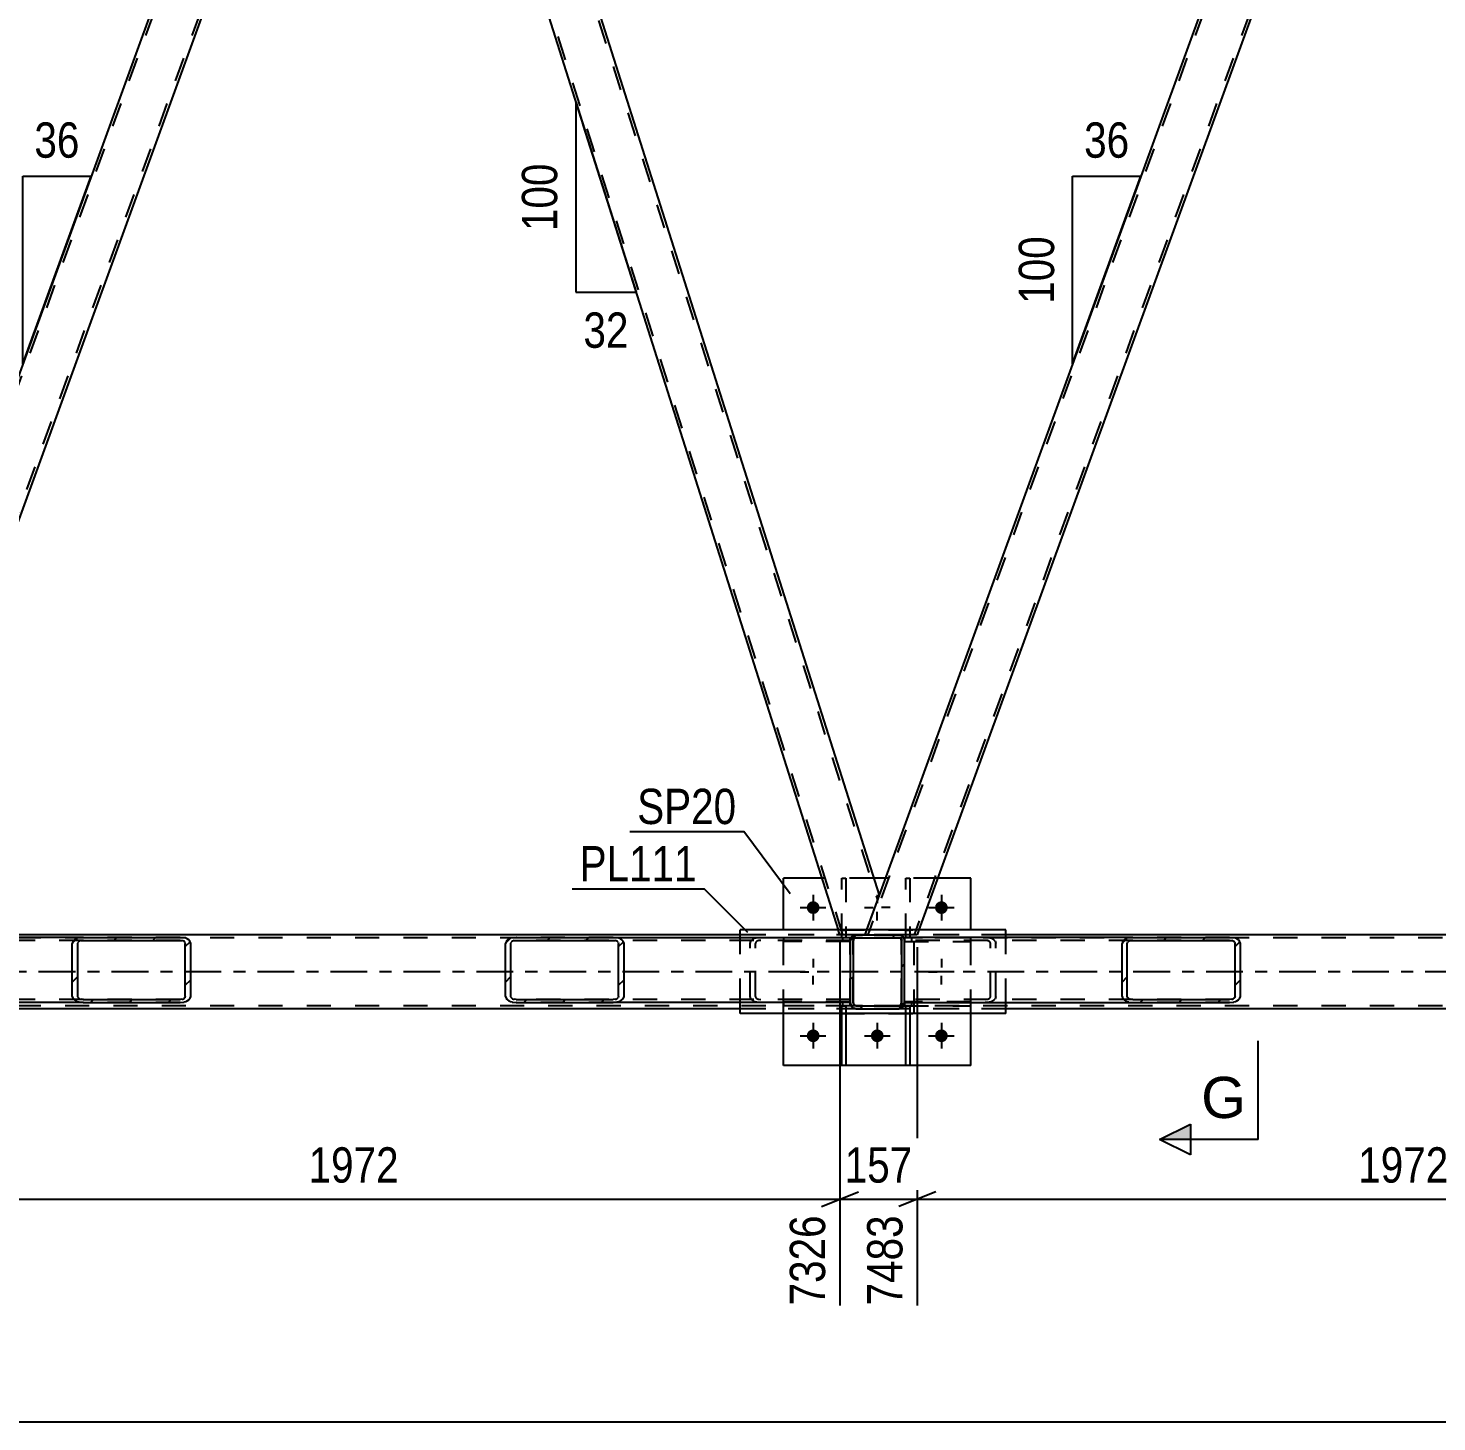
# Model space of a CAD drawing. Header units: millimetres. Extents: x -858 to 331, y -869 to -28.
# Drawn here: x -604.3 to -490, y -446.1 to -333 of the extents above; entities that cross this region are included whole.
import ezdxf

# ---------------------------------------------------------------- set-up
doc = ezdxf.new("R2010")
doc.units = ezdxf.units.MM
doc.linetypes.add('DXK_LINE_DOT2', pattern=[3.9198, 1.9599, -1.9599])
doc.linetypes.add('DXK_LINE_DOT3', pattern=[5.9187, 2.979, -0.9799, 0.9799, -0.9799])
doc.styles.add('Arial', font='ARIAL.TTF', dxfattribs={"height": 0.2})
doc.styles.add('Arial Narrow', font='ARIALN.TTF', dxfattribs={"height": 0.2})

# ---------------------------------------------------------------- blocks, each defined once
blk = doc.blocks.new('Part-570393797-13135 - 12424')
at = {"linetype": 'Continuous'}
h = blk.add_hatch(dxfattribs=at)
h.set_pattern_fill('', scale=0.7, style=0, pattern_type=0)
h.set_pattern_definition([(45, (-600.7182, -407.236), (-1.57154, 1.57154), [])])
h.paths.add_polyline_path([(-600.65, -407.05), (-600.72, -407.24), (-600.72, -411.56), (-600.65, -411.74), (-600.46, -411.9), (-600.18, -412), (-599.84, -412.04), (-591.98, -412.04), (-591.65, -412), (-591.37, -411.9), (-591.18, -411.74), (-591.11, -411.56), (-591.11, -407.24), (-591.18, -407.05), (-591.37, -406.9), (-591.65, -406.79), (-591.98, -406.76), (-599.84, -406.76), (-600.18, -406.79), (-600.46, -406.9)])
h.paths.add_polyline_path([(-600.01, -407.01), (-599.84, -407), (-591.98, -407), (-591.82, -407.01), (-591.68, -407.07), (-591.58, -407.14), (-591.55, -407.24), (-591.55, -411.56), (-591.58, -411.65), (-591.68, -411.73), (-591.82, -411.78), (-591.98, -411.8), (-599.84, -411.8), (-600.01, -411.78), (-600.15, -411.73), (-600.25, -411.65), (-600.28, -411.56), (-600.28, -407.24), (-600.25, -407.14), (-600.15, -407.07)])
at = {"color": 2, "linetype": 'Continuous'}
for p, q in [((-620.55, -407.24), (-620.48, -407.05)), ((-620.55, -411.56), (-620.55, -407.24)), ((-620.01, -406.79), (-619.67, -406.76)), ((-599.84, -406.76), (-619.67, -406.76)), ((-600.65, -407.05), (-600.72, -407.24)), ((-600.72, -411.56), (-600.72, -407.24)), ((-600.28, -407.24), (-600.25, -407.14)), ((-600.28, -411.56), (-600.28, -407.24)), ((-599.84, -406.76), (-600.18, -406.79)), ((-600.01, -407.01), (-599.84, -407)), ((-599.84, -406.76), (-591.98, -406.76)), ((-599.84, -407), (-591.98, -407)), ((-591.65, -406.79), (-591.98, -406.76)), ((-591.98, -407), (-591.82, -407.01)), ((-591.58, -407.14), (-591.55, -407.24)), ((-591.55, -411.56), (-591.55, -407.24)), ((-591.11, -407.24), (-591.18, -407.05)), ((-591.11, -411.56), (-591.11, -407.24)), ((-620.48, -411.74), (-620.55, -411.56)), ((-619.67, -412.04), (-620.01, -412)), ((-599.84, -412.04), (-619.67, -412.04)), ((-600.72, -411.56), (-600.65, -411.74)), ((-600.25, -411.65), (-600.28, -411.56)), ((-600.18, -412), (-599.84, -412.04)), ((-599.84, -411.8), (-600.01, -411.78)), ((-599.84, -411.8), (-591.98, -411.8)), ((-599.84, -412.04), (-591.98, -412.04)), ((-591.82, -411.78), (-591.98, -411.8)), ((-591.98, -412.04), (-591.65, -412)), ((-591.55, -411.56), (-591.58, -411.65)), ((-591.18, -411.74), (-591.11, -411.56))]:
    blk.add_line(p, q, dxfattribs=at)
at = {"color": 7, "linetype": 'DXK_LINE_DOT2'}
for p, q in [((-620.08, -407.14), (-620.11, -407.24)), ((-620.11, -411.56), (-620.11, -407.24)), ((-619.67, -407), (-619.84, -407.01)), ((-591.98, -407), (-619.67, -407)), ((-611.81, -406.76), (-611.48, -406.79)), ((-611.65, -407.01), (-611.81, -407)), ((-611.38, -407.24), (-611.41, -407.14)), ((-611.38, -411.56), (-611.38, -407.24)), ((-611.01, -407.05), (-610.94, -407.24)), ((-610.94, -411.56), (-610.94, -407.24)), ((-591.98, -406.76), (-599.84, -406.76)), ((-620.11, -411.56), (-620.08, -411.65)), ((-619.84, -411.78), (-619.67, -411.8)), ((-591.98, -411.8), (-619.67, -411.8)), ((-611.81, -411.8), (-611.65, -411.78)), ((-611.48, -412), (-611.81, -412.04)), ((-611.41, -411.65), (-611.38, -411.56)), ((-610.94, -411.56), (-611.01, -411.74)), ((-591.98, -412.04), (-599.84, -412.04))]:
    blk.add_line(p, q, dxfattribs=at)
at = {"color": 2, "linetype": 'Continuous'}
for centre, radius, start, end in [((-619.87, -407.6), 0.817, 99.5183, 138.064), ((-600.04, -407.6), 0.817, 99.5183, 138.064), ((-599.94, -407.42), 0.409, 99.5183, 138.064), ((-591.88, -407.42), 0.409, 41.9361, 80.4818), ((-591.78, -407.6), 0.817, 41.9361, 80.4818), ((-619.87, -411.19), 0.817, 221.9361, 260.4818), ((-600.04, -411.19), 0.817, 221.9361, 260.4818), ((-599.94, -411.37), 0.409, 221.9361, 260.4818), ((-591.88, -411.37), 0.409, 279.5183, 318.064), ((-591.78, -411.19), 0.817, 279.5183, 318.064)]:
    blk.add_arc(centre, radius, start, end, dxfattribs=at)
at = {"color": 7, "linetype": 'DXK_LINE_DOT2'}
for centre, radius, start, end in [((-619.77, -407.42), 0.409, 99.5183, 138.064), ((-611.71, -407.42), 0.409, 41.9361, 80.4818), ((-611.61, -407.6), 0.817, 41.9361, 80.4818), ((-619.77, -411.37), 0.409, 221.9361, 260.4818), ((-611.71, -411.37), 0.409, 279.5183, 318.064), ((-611.61, -411.19), 0.817, 279.5183, 318.064)]:
    blk.add_arc(centre, radius, start, end, dxfattribs=at)
blk = doc.blocks.new('Part-570393797-12466 - 12424')
at = {"color": 7, "linetype": 'DXK_LINE_DOT2'}
for p, q in [((-492.88, -287.54), (-536.2, -406.54)), ((-489.14, -287.54), (-532.45, -406.54)), ((-535.28, -403.33), (-536.45, -406.54)), ((-532.19, -406.54), (-536.45, -406.54)), ((-532.05, -406.14), (-532.19, -406.54))]:
    blk.add_line(p, q, dxfattribs=at)
at = {"color": 2, "linetype": 'Continuous'}
for p, q in [((-493.28, -287.94), (-535.28, -403.33)), ((-490.05, -290.74), (-532.05, -406.14))]:
    blk.add_line(p, q, dxfattribs=at)
blk = doc.blocks.new('Part-570393797-12472 - 12424')
at = {"color": 7, "linetype": 'DXK_LINE_DOT2'}
for p, q in [((-132.89, -406.54), (-799.83, -406.54)), ((-525.01, -406.54), (-546.55, -406.54)), ((-132.89, -406.78), (-807.83, -406.78)), ((-132.89, -412.3), (-807.83, -412.3)), ((-132.89, -412.54), (-716.82, -412.54)), ((-525.01, -412.54), (-546.55, -412.54))]:
    blk.add_line(p, q, dxfattribs=at)
at = {"color": 2, "linetype": 'Continuous'}
for p, q in [((-546.55, -406.54), (-610.14, -406.54)), ((-461.42, -406.54), (-525.01, -406.54)), ((-546.55, -412.54), (-610.14, -412.54)), ((-461.42, -412.54), (-525.01, -412.54))]:
    blk.add_line(p, q, dxfattribs=at)
at = {"color": 7, "linetype": 'DXK_LINE_DOT3'}
blk.add_line((-132.89, -409.54), (-807.83, -409.54), dxfattribs=at)
blk = doc.blocks.new('Part-570393797-12973 - 12424')
at = {"color": 7, "linetype": 'DXK_LINE_DOT2'}
for p, q in [((-572.25, -287.54), (-535.42, -403.7)), ((-538.21, -406.54), (-575.05, -290.37)), ((-535.42, -403.7), (-535.55, -404.07)), ((-538.46, -406.54), (-538.59, -406.14)), ((-536.45, -406.54), (-538.46, -406.54)), ((-536.3, -406.14), (-536.45, -406.54))]:
    blk.add_line(p, q, dxfattribs=at)
at = {"color": 2, "linetype": 'Continuous'}
for p, q in [((-571.88, -287.94), (-535.28, -403.33)), ((-575.18, -290.74), (-538.59, -406.14)), ((-535.28, -403.33), (-536.3, -406.14))]:
    blk.add_line(p, q, dxfattribs=at)
blk = doc.blocks.new('Part-570393797-13205 - 12424')
at = {"color": 7, "linetype": 'DXK_LINE_DOT2'}
for p, q in [((-533.1, -412.94), (-533.1, -412.3)), ((-533.1, -412.3), (-532.78, -412.3)), ((-532.78, -412.3), (-532.78, -412.94)), ((-533.1, -412.9), (-532.78, -412.9))]:
    blk.add_line(p, q, dxfattribs=at)
at = {"color": 2, "linetype": 'Continuous'}
for p, q in [((-533.1, -417.14), (-533.1, -412.94)), ((-532.78, -412.94), (-532.78, -417.14)), ((-532.78, -417.14), (-533.1, -417.14))]:
    blk.add_line(p, q, dxfattribs=at)
blk = doc.blocks.new('Bolt-570393797-12814 - 12424')
at = {"linetype": 'Continuous'}
for points in [[(-540.11, -404.34, -1), (-541.15, -404.34, -1)], [(-529.71, -404.34, -1), (-530.75, -404.34, -1)], [(-540.11, -414.74, -1), (-541.15, -414.74, -1)], [(-534.91, -414.74, -1), (-535.95, -414.74, -1)], [(-529.71, -414.74, -1), (-530.75, -414.74, -1)]]:
    blk.add_hatch(color=1, dxfattribs=at).paths.add_polyline_path(points)
at = {"color": 1, "linetype": 'Continuous'}
for p, q in [((-541.67, -404.34), (-539.59, -404.34)), ((-540.63, -403.3), (-540.63, -405.38)), ((-536.47, -404.34), (-535.77, -404.34)), ((-535.43, -403.3), (-535.43, -403.99)), ((-534.39, -404.34), (-535.08, -404.34)), ((-531.27, -404.34), (-529.19, -404.34)), ((-530.23, -403.3), (-530.23, -405.38)), ((-535.43, -405.38), (-535.43, -404.68)), ((-540.63, -408.5), (-540.63, -409.19)), ((-530.23, -408.5), (-530.23, -409.19)), ((-541.67, -409.54), (-540.97, -409.54)), ((-540.63, -410.58), (-540.63, -409.88)), ((-539.59, -409.54), (-540.28, -409.54)), ((-531.27, -409.54), (-530.57, -409.54)), ((-530.23, -410.58), (-530.23, -409.88)), ((-529.19, -409.54), (-529.88, -409.54)), ((-540.63, -413.7), (-540.63, -415.78)), ((-535.43, -413.7), (-535.43, -415.78)), ((-530.23, -413.7), (-530.23, -415.78)), ((-541.67, -414.74), (-539.59, -414.74)), ((-536.47, -414.74), (-534.39, -414.74)), ((-531.27, -414.74), (-529.19, -414.74))]:
    blk.add_line(p, q, dxfattribs=at)
blk = doc.blocks.new('Part-570393797-13227 - 12424')
at = {"color": 7, "linetype": 'DXK_LINE_DOT2'}
for p, q in [((-537.15, -406.54), (-537.33, -406.57)), ((-537.33, -406.57), (-537.15, -406.54)), ((-533.71, -406.54), (-537.15, -406.54)), ((-533.52, -406.57), (-533.71, -406.54)), ((-533.71, -406.54), (-533.52, -406.57)), ((-537.59, -406.83), (-537.63, -407.02)), ((-537.63, -407.02), (-537.59, -406.83)), ((-537.63, -412.06), (-537.63, -407.02)), ((-537.37, -406.92), (-537.39, -407.02)), ((-537.39, -412.06), (-537.39, -407.02)), ((-537.32, -406.85), (-537.37, -406.92)), ((-537.24, -406.79), (-537.32, -406.85)), ((-537.15, -406.78), (-537.24, -406.79)), ((-533.71, -406.78), (-537.15, -406.78)), ((-533.61, -406.79), (-533.71, -406.78)), ((-533.54, -406.85), (-533.61, -406.79)), ((-533.48, -406.92), (-533.54, -406.85)), ((-533.47, -407.02), (-533.48, -406.92)), ((-533.47, -412.06), (-533.47, -407.02)), ((-533.23, -407.02), (-533.26, -406.83)), ((-533.26, -406.83), (-533.23, -407.02)), ((-533.23, -412.06), (-533.23, -407.02)), ((-537.63, -412.06), (-537.59, -412.24)), ((-537.59, -412.24), (-537.63, -412.06)), ((-537.39, -412.06), (-537.37, -412.15)), ((-537.37, -412.15), (-537.32, -412.23)), ((-537.32, -412.23), (-537.24, -412.28)), ((-537.24, -412.28), (-537.15, -412.3)), ((-533.71, -412.3), (-537.15, -412.3)), ((-533.71, -412.3), (-533.61, -412.28)), ((-533.61, -412.28), (-533.54, -412.23)), ((-533.54, -412.23), (-533.48, -412.15)), ((-533.48, -412.15), (-533.47, -412.06)), ((-533.26, -412.24), (-533.23, -412.06)), ((-533.23, -412.06), (-533.26, -412.24)), ((-537.33, -412.5), (-537.15, -412.54)), ((-537.15, -412.54), (-537.33, -412.5)), ((-533.71, -412.54), (-537.15, -412.54)), ((-533.71, -412.54), (-533.52, -412.5)), ((-533.52, -412.5), (-533.71, -412.54))]:
    blk.add_line(p, q, dxfattribs=at)
at = {"color": 7, "linetype": 'DXK_LINE_DOT3'}
blk.add_line((-535.43, -409.54), (-535.43, -409.54), dxfattribs=at)
at = {"color": 7, "linetype": 'DXK_LINE_DOT2'}
for centre, start, end in [((-537.15, -407.02), 112.5, 157.5), ((-537.15, -407.02), 112.5, 157.5), ((-533.71, -407.02), 22.5, 67.5), ((-533.71, -407.02), 22.5, 67.5), ((-537.15, -412.06), 202.5, 247.5), ((-537.15, -412.06), 202.5, 247.5), ((-533.71, -412.06), 292.5, 337.5), ((-533.71, -412.06), 292.5, 337.5)]:
    blk.add_arc(centre, 0.48, start, end, dxfattribs=at)
blk = doc.blocks.new('Part-570393797-12905 - 12424')
at = {"linetype": 'Continuous'}
h = blk.add_hatch(dxfattribs=at)
h.set_pattern_fill('', scale=0.7, style=0, pattern_type=0)
h.set_pattern_definition([(45, (-537.614, -407.0166), (-1.57154, 1.57154), [])])
h.paths.add_polyline_path([(-537.58, -406.83), (-537.61, -407.02), (-537.61, -412.06), (-537.58, -412.24), (-537.47, -412.4), (-537.32, -412.5), (-537.13, -412.54), (-533.69, -412.54), (-533.51, -412.5), (-533.35, -412.4), (-533.25, -412.24), (-533.21, -412.06), (-533.21, -407.02), (-533.25, -406.83), (-533.35, -406.68), (-533.51, -406.57), (-533.69, -406.54), (-537.13, -406.54), (-537.32, -406.57), (-537.47, -406.68)])
h.paths.add_polyline_path([(-537.23, -406.79), (-537.13, -406.78), (-533.69, -406.78), (-533.6, -406.79), (-533.52, -406.85), (-533.47, -406.92), (-533.45, -407.02), (-533.45, -412.06), (-533.47, -412.15), (-533.52, -412.23), (-533.6, -412.28), (-533.69, -412.3), (-537.13, -412.3), (-537.23, -412.28), (-537.3, -412.23), (-537.36, -412.15), (-537.37, -412.06), (-537.37, -407.02), (-537.36, -406.92), (-537.3, -406.85)])
at = {"color": 7, "linetype": 'DXK_LINE_DOT2'}
for p, q in [((-537.32, -406.57), (-537.13, -406.54)), ((-537.13, -406.54), (-533.69, -406.54)), ((-533.69, -406.54), (-533.51, -406.57)), ((-537.61, -407.02), (-537.58, -406.83)), ((-537.61, -412.06), (-537.61, -407.02)), ((-537.36, -406.92), (-537.37, -407.02)), ((-537.37, -412.06), (-537.37, -407.02)), ((-537.3, -406.85), (-537.36, -406.92)), ((-537.23, -406.79), (-537.3, -406.85)), ((-537.13, -406.78), (-537.23, -406.79)), ((-533.69, -406.78), (-537.13, -406.78)), ((-533.6, -406.79), (-533.69, -406.78)), ((-533.52, -406.85), (-533.6, -406.79)), ((-533.47, -406.92), (-533.52, -406.85)), ((-533.45, -407.02), (-533.47, -406.92)), ((-533.45, -412.06), (-533.45, -407.02)), ((-533.25, -406.83), (-533.21, -407.02)), ((-533.21, -412.06), (-533.21, -407.02)), ((-537.58, -412.24), (-537.61, -412.06)), ((-537.37, -412.06), (-537.36, -412.15)), ((-537.36, -412.15), (-537.3, -412.23)), ((-537.3, -412.23), (-537.23, -412.28)), ((-537.23, -412.28), (-537.13, -412.3)), ((-537.13, -412.3), (-533.69, -412.3)), ((-533.69, -412.3), (-533.6, -412.28)), ((-533.6, -412.28), (-533.52, -412.23)), ((-533.52, -412.23), (-533.47, -412.15)), ((-533.47, -412.15), (-533.45, -412.06)), ((-533.21, -412.06), (-533.25, -412.24)), ((-537.13, -412.54), (-537.32, -412.5)), ((-537.13, -412.54), (-533.69, -412.54)), ((-533.51, -412.5), (-533.69, -412.54))]:
    blk.add_line(p, q, dxfattribs=at)
at = {"color": 2, "linetype": 'Continuous'}
for p, q in [((-537.13, -406.54), (-537.32, -406.57)), ((-537.13, -406.54), (-533.69, -406.54)), ((-533.51, -406.57), (-533.69, -406.54)), ((-537.58, -406.83), (-537.61, -407.02)), ((-537.61, -412.06), (-537.61, -407.02)), ((-537.37, -407.02), (-537.36, -406.92)), ((-537.37, -412.06), (-537.37, -407.02)), ((-537.36, -406.92), (-537.3, -406.85)), ((-537.3, -406.85), (-537.23, -406.79)), ((-537.23, -406.79), (-537.13, -406.78)), ((-537.13, -406.78), (-533.69, -406.78)), ((-533.69, -406.78), (-533.6, -406.79)), ((-533.6, -406.79), (-533.52, -406.85)), ((-533.52, -406.85), (-533.47, -406.92)), ((-533.47, -406.92), (-533.45, -407.02)), ((-533.45, -412.06), (-533.45, -407.02)), ((-533.21, -407.02), (-533.25, -406.83)), ((-533.21, -412.06), (-533.21, -407.02)), ((-537.61, -412.06), (-537.58, -412.24)), ((-537.36, -412.15), (-537.37, -412.06)), ((-537.3, -412.23), (-537.36, -412.15)), ((-537.23, -412.28), (-537.3, -412.23)), ((-537.13, -412.3), (-537.23, -412.28)), ((-537.13, -412.3), (-533.69, -412.3)), ((-533.6, -412.28), (-533.69, -412.3)), ((-533.52, -412.23), (-533.6, -412.28)), ((-533.47, -412.15), (-533.52, -412.23)), ((-533.45, -412.06), (-533.47, -412.15)), ((-533.25, -412.24), (-533.21, -412.06)), ((-537.32, -412.5), (-537.13, -412.54)), ((-537.13, -412.54), (-533.69, -412.54)), ((-533.69, -412.54), (-533.51, -412.5))]:
    blk.add_line(p, q, dxfattribs=at)
at = {"color": 7, "linetype": 'DXK_LINE_DOT2'}
for centre, start, end in [((-537.13, -407.02), 112.5, 157.5), ((-533.69, -407.02), 22.5, 67.5), ((-537.13, -412.06), 202.5, 247.5), ((-533.69, -412.06), 292.5, 337.5)]:
    blk.add_arc(centre, 0.48, start, end, dxfattribs=at)
at = {"color": 2, "linetype": 'Continuous'}
for centre, start, end in [((-537.13, -407.02), 112.5, 157.5), ((-533.69, -407.02), 22.5, 67.5), ((-537.13, -412.06), 202.5, 247.5), ((-533.69, -412.06), 292.5, 337.5)]:
    blk.add_arc(centre, 0.48, start, end, dxfattribs=at)
blk = doc.blocks.new('Part-570393797-13118 - 12424')
at = {"color": 7, "linetype": 'DXK_LINE_DOT2'}
for p, q in [((-538.3, -406.78), (-538.3, -401.94)), ((-538.3, -401.94), (-537.98, -401.94)), ((-537.98, -401.94), (-537.98, -406.78)), ((-538.3, -406.18), (-537.98, -406.18)), ((-537.98, -406.78), (-538.3, -406.78))]:
    blk.add_line(p, q, dxfattribs=at)
blk = doc.blocks.new('Part-570393797-12963 - 12424')
at = {"color": 2, "linetype": 'Continuous'}
for p, q in [((-525.01, -406.14), (-546.55, -406.14)), ((-546.55, -406.76), (-546.55, -406.14)), ((-525.01, -406.76), (-525.01, -406.14)), ((-546.55, -412.94), (-546.55, -412.04)), ((-525.01, -412.94), (-525.01, -412.04)), ((-525.01, -412.94), (-546.55, -412.94))]:
    blk.add_line(p, q, dxfattribs=at)
at = {"color": 7, "linetype": 'DXK_LINE_DOT2'}
for p, q in [((-546.55, -412.04), (-546.55, -406.76)), ((-525.01, -412.04), (-525.01, -406.76))]:
    blk.add_line(p, q, dxfattribs=at)
blk = doc.blocks.new('Part-570393797-13005 - 12424')
at = {"linetype": 'Continuous'}
h = blk.add_hatch(dxfattribs=at)
h.set_pattern_fill('', scale=0.7, style=0, pattern_type=0)
h.set_pattern_definition([(45, (-565.5805, -407.236), (-1.57154, 1.57154), [])])
h.paths.add_polyline_path([(-565.51, -407.05), (-565.58, -407.24), (-565.58, -411.56), (-565.51, -411.74), (-565.32, -411.9), (-565.04, -412), (-564.71, -412.04), (-556.85, -412.04), (-556.51, -412), (-556.23, -411.9), (-556.04, -411.74), (-555.97, -411.56), (-555.97, -407.24), (-556.04, -407.05), (-556.23, -406.9), (-556.51, -406.79), (-556.85, -406.76), (-564.71, -406.76), (-565.04, -406.79), (-565.32, -406.9)])
h.paths.add_polyline_path([(-564.87, -407.01), (-564.71, -407), (-556.85, -407), (-556.68, -407.01), (-556.54, -407.07), (-556.44, -407.14), (-556.41, -407.24), (-556.41, -411.56), (-556.44, -411.65), (-556.54, -411.73), (-556.68, -411.78), (-556.85, -411.8), (-564.71, -411.8), (-564.87, -411.78), (-565.02, -411.73), (-565.11, -411.65), (-565.14, -411.56), (-565.14, -407.24), (-565.11, -407.14), (-565.02, -407.07)])
at = {"color": 2, "linetype": 'Continuous'}
for p, q in [((-565.51, -407.05), (-565.58, -407.24)), ((-565.58, -411.56), (-565.58, -407.24)), ((-565.14, -407.24), (-565.11, -407.14)), ((-565.14, -411.56), (-565.14, -407.24)), ((-564.71, -406.76), (-565.04, -406.79)), ((-564.87, -407.01), (-564.71, -407)), ((-564.71, -406.76), (-556.85, -406.76)), ((-564.71, -407), (-556.85, -407)), ((-556.85, -406.76), (-537.61, -406.76)), ((-556.51, -406.79), (-556.85, -406.76)), ((-556.85, -407), (-556.68, -407.01)), ((-556.44, -407.14), (-556.41, -407.24)), ((-556.41, -411.56), (-556.41, -407.24)), ((-555.97, -407.24), (-556.04, -407.05)), ((-555.97, -411.56), (-555.97, -407.24)), ((-537.61, -406.76), (-537.61, -406.79)), ((-537.61, -406.79), (-537.61, -407.02)), ((-565.58, -411.56), (-565.51, -411.74)), ((-565.11, -411.65), (-565.14, -411.56)), ((-565.04, -412), (-564.71, -412.04)), ((-564.71, -411.8), (-564.87, -411.78)), ((-564.71, -411.8), (-556.85, -411.8)), ((-564.71, -412.04), (-556.85, -412.04)), ((-556.68, -411.78), (-556.85, -411.8)), ((-556.85, -412.04), (-556.51, -412)), ((-537.61, -412.04), (-556.85, -412.04)), ((-556.41, -411.56), (-556.44, -411.65)), ((-556.04, -411.74), (-555.97, -411.56))]:
    blk.add_line(p, q, dxfattribs=at)
at = {"color": 7, "linetype": 'DXK_LINE_DOT2'}
for p, q in [((-556.85, -406.76), (-564.71, -406.76)), ((-537.61, -407), (-564.71, -407)), ((-545.75, -407.24), (-545.68, -407.05)), ((-545.75, -411.56), (-545.75, -407.24)), ((-545.28, -407.14), (-545.31, -407.24)), ((-545.31, -411.56), (-545.31, -407.24)), ((-545.21, -406.79), (-544.88, -406.76)), ((-544.88, -407), (-545.05, -407.01)), ((-537.61, -412.04), (-537.61, -407.02)), ((-537.61, -411.8), (-564.71, -411.8)), ((-556.85, -412.04), (-564.71, -412.04)), ((-545.68, -411.74), (-545.75, -411.56)), ((-545.31, -411.56), (-545.28, -411.65)), ((-544.88, -412.04), (-545.21, -412)), ((-545.05, -411.78), (-544.88, -411.8))]:
    blk.add_line(p, q, dxfattribs=at)
at = {"color": 2, "linetype": 'Continuous'}
for centre, radius, start, end in [((-564.91, -407.6), 0.817, 99.5183, 138.064), ((-564.81, -407.42), 0.409, 99.5183, 138.064), ((-556.75, -407.42), 0.409, 41.9361, 80.4818), ((-556.65, -407.6), 0.817, 41.9361, 80.4818), ((-564.91, -411.19), 0.817, 221.9361, 260.4818), ((-564.81, -411.37), 0.409, 221.9361, 260.4818), ((-556.75, -411.37), 0.409, 279.5183, 318.064), ((-556.65, -411.19), 0.817, 279.5183, 318.064)]:
    blk.add_arc(centre, radius, start, end, dxfattribs=at)
at = {"color": 7, "linetype": 'DXK_LINE_DOT2'}
for centre, radius, start, end in [((-545.08, -407.6), 0.817, 99.5183, 138.064), ((-544.98, -407.42), 0.409, 99.5183, 138.064), ((-545.08, -411.19), 0.817, 221.9361, 260.4818), ((-544.98, -411.37), 0.409, 221.9361, 260.4818)]:
    blk.add_arc(centre, radius, start, end, dxfattribs=at)
blk = doc.blocks.new('Part-570393797-13120 - 12424')
at = {"color": 7, "linetype": 'DXK_LINE_DOT2'}
for p, q in [((-527.83, -406.78), (-533.23, -406.78)), ((-533.23, -406.78), (-533.23, -407.1)), ((-533.23, -407.1), (-527.83, -407.1)), ((-532.63, -407.1), (-532.63, -406.78)), ((-527.83, -407.1), (-527.83, -406.78))]:
    blk.add_line(p, q, dxfattribs=at)
blk = doc.blocks.new('Part-570393797-13020 - 12424')
at = {"color": 7, "linetype": 'DXK_LINE_DOT2'}
for p, q in [((-578.02, -287.54), (-621.33, -406.54)), ((-574.27, -287.54), (-617.58, -406.54))]:
    blk.add_line(p, q, dxfattribs=at)
at = {"color": 2, "linetype": 'Continuous'}
for p, q in [((-578.42, -287.94), (-620.42, -403.33)), ((-575.18, -290.74), (-617.18, -406.14))]:
    blk.add_line(p, q, dxfattribs=at)
blk = doc.blocks.new('Part-570393797-13116 - 12424')
at = {"color": 7, "linetype": 'DXK_LINE_DOT2'}
for p, q in [((-538.3, -412.94), (-538.3, -412.3)), ((-538.3, -412.3), (-537.98, -412.3)), ((-537.98, -412.3), (-537.98, -412.94)), ((-538.3, -412.9), (-537.98, -412.9))]:
    blk.add_line(p, q, dxfattribs=at)
at = {"color": 2, "linetype": 'Continuous'}
for p, q in [((-538.3, -417.14), (-538.3, -412.94)), ((-537.98, -412.94), (-537.98, -417.14)), ((-537.98, -417.14), (-538.3, -417.14))]:
    blk.add_line(p, q, dxfattribs=at)
blk = doc.blocks.new('Part-570393797-13117 - 12424')
at = {"color": 7, "linetype": 'DXK_LINE_DOT2'}
for p, q in [((-533.1, -406.78), (-533.1, -401.94)), ((-533.1, -401.94), (-532.78, -401.94)), ((-532.78, -401.94), (-532.78, -406.78)), ((-533.1, -406.18), (-532.78, -406.18)), ((-532.78, -406.78), (-533.1, -406.78))]:
    blk.add_line(p, q, dxfattribs=at)
blk = doc.blocks.new('Part-570393797-13119 - 12424')
at = {"color": 7, "linetype": 'DXK_LINE_DOT2'}
for p, q in [((-527.83, -411.98), (-533.23, -411.98)), ((-533.23, -411.98), (-533.23, -412.3)), ((-533.23, -412.3), (-527.83, -412.3)), ((-532.63, -412.3), (-532.63, -411.98)), ((-527.83, -412.3), (-527.83, -411.98))]:
    blk.add_line(p, q, dxfattribs=at)
blk = doc.blocks.new('Part-570393797-13134 - 12424')
at = {"linetype": 'Continuous'}
h = blk.add_hatch(dxfattribs=at)
h.set_pattern_fill('', scale=0.7, style=0, pattern_type=0)
h.set_pattern_definition([(45, (-515.584, -407.236), (-1.57154, 1.57154), [])])
h.paths.add_polyline_path([(-515.52, -407.05), (-515.58, -407.24), (-515.58, -411.56), (-515.52, -411.74), (-515.33, -411.9), (-515.04, -412), (-514.71, -412.04), (-506.85, -412.04), (-506.52, -412), (-506.23, -411.9), (-506.04, -411.74), (-505.98, -411.56), (-505.98, -407.24), (-506.04, -407.05), (-506.23, -406.9), (-506.52, -406.79), (-506.85, -406.76), (-514.71, -406.76), (-515.04, -406.79), (-515.33, -406.9)])
h.paths.add_polyline_path([(-514.88, -407.01), (-514.71, -407), (-506.85, -407), (-506.68, -407.01), (-506.54, -407.07), (-506.45, -407.14), (-506.41, -407.24), (-506.41, -411.56), (-506.45, -411.65), (-506.54, -411.73), (-506.68, -411.78), (-506.85, -411.8), (-514.71, -411.8), (-514.88, -411.78), (-515.02, -411.73), (-515.11, -411.65), (-515.15, -411.56), (-515.15, -407.24), (-515.11, -407.14), (-515.02, -407.07)])
at = {"color": 2, "linetype": 'Continuous'}
for p, q in [((-533.21, -407.02), (-533.21, -406.76)), ((-514.71, -406.76), (-533.21, -406.76)), ((-515.52, -407.05), (-515.58, -407.24)), ((-515.58, -411.56), (-515.58, -407.24)), ((-515.15, -407.24), (-515.11, -407.14)), ((-515.15, -411.56), (-515.15, -407.24)), ((-514.71, -406.76), (-515.04, -406.79)), ((-514.88, -407.01), (-514.71, -407)), ((-514.71, -406.76), (-506.85, -406.76)), ((-514.71, -407), (-506.85, -407)), ((-506.52, -406.79), (-506.85, -406.76)), ((-506.85, -407), (-506.68, -407.01)), ((-506.45, -407.14), (-506.41, -407.24)), ((-506.41, -411.56), (-506.41, -407.24)), ((-505.98, -407.24), (-506.04, -407.05)), ((-505.98, -411.56), (-505.98, -407.24)), ((-533.21, -412.04), (-514.71, -412.04)), ((-515.58, -411.56), (-515.52, -411.74)), ((-515.11, -411.65), (-515.15, -411.56)), ((-515.04, -412), (-514.71, -412.04)), ((-514.71, -411.8), (-514.88, -411.78)), ((-514.71, -411.8), (-506.85, -411.8)), ((-514.71, -412.04), (-506.85, -412.04)), ((-506.68, -411.78), (-506.85, -411.8)), ((-506.85, -412.04), (-506.52, -412)), ((-506.41, -411.56), (-506.45, -411.65)), ((-506.04, -411.74), (-505.98, -411.56))]:
    blk.add_line(p, q, dxfattribs=at)
at = {"color": 7, "linetype": 'DXK_LINE_DOT2'}
for p, q in [((-506.85, -407), (-533.21, -407)), ((-533.21, -412.04), (-533.21, -407.02)), ((-526.68, -406.76), (-526.34, -406.79)), ((-526.51, -407.01), (-526.68, -407)), ((-526.24, -407.24), (-526.28, -407.14)), ((-526.24, -411.56), (-526.24, -407.24)), ((-525.87, -407.05), (-525.81, -407.24)), ((-525.81, -411.56), (-525.81, -407.24)), ((-506.85, -406.76), (-514.71, -406.76)), ((-506.85, -411.8), (-533.21, -411.8)), ((-526.68, -411.8), (-526.51, -411.78)), ((-526.34, -412), (-526.68, -412.04)), ((-526.28, -411.65), (-526.24, -411.56)), ((-525.81, -411.56), (-525.87, -411.74)), ((-506.85, -412.04), (-514.71, -412.04))]:
    blk.add_line(p, q, dxfattribs=at)
for centre, radius, start, end in [((-526.58, -407.42), 0.409, 41.9361, 80.4818), ((-526.48, -407.6), 0.817, 41.9361, 80.4818), ((-526.58, -411.37), 0.409, 279.5183, 318.064), ((-526.48, -411.19), 0.817, 279.5183, 318.064)]:
    blk.add_arc(centre, radius, start, end, dxfattribs=at)
at = {"color": 2, "linetype": 'Continuous'}
for centre, radius, start, end in [((-514.91, -407.6), 0.817, 99.5183, 138.064), ((-514.81, -407.42), 0.409, 99.5183, 138.064), ((-506.75, -407.42), 0.409, 41.9361, 80.4818), ((-506.65, -407.6), 0.817, 41.9361, 80.4818), ((-514.91, -411.19), 0.817, 221.9361, 260.4818), ((-514.81, -411.37), 0.409, 221.9361, 260.4818), ((-506.75, -411.37), 0.409, 279.5183, 318.064), ((-506.65, -411.19), 0.817, 279.5183, 318.064)]:
    blk.add_arc(centre, radius, start, end, dxfattribs=at)
blk = doc.blocks.new('Part-570393797-13137 - 12424')
at = {"color": 7, "linetype": 'DXK_LINE_DOT2'}
for p, q in [((-537.63, -411.98), (-543.03, -411.98)), ((-543.03, -411.98), (-543.03, -412.3)), ((-537.63, -412.3), (-543.03, -412.3)), ((-538.23, -412.3), (-538.23, -411.98)), ((-537.63, -412.3), (-537.63, -411.98))]:
    blk.add_line(p, q, dxfattribs=at)
blk = doc.blocks.new('Part-570393797-13206 - 12424')
at = {"color": 7, "linetype": 'DXK_LINE_DOT2'}
for p, q in [((-537.63, -406.78), (-543.03, -406.78)), ((-543.03, -406.78), (-543.03, -407.1)), ((-537.63, -407.1), (-543.03, -407.1)), ((-538.23, -407.1), (-538.23, -406.78)), ((-537.63, -407.1), (-537.63, -406.78))]:
    blk.add_line(p, q, dxfattribs=at)
blk = doc.blocks.new('Part-570393797-13211 - 12424')
at = {"color": 2, "linetype": 'Continuous'}
for p, q in [((-539.92, -401.94), (-543.03, -401.94)), ((-543.03, -406.14), (-543.03, -401.94)), ((-534.78, -401.94), (-535.73, -401.94)), ((-527.83, -401.94), (-530.52, -401.94)), ((-527.83, -406.14), (-527.83, -401.94)), ((-543.03, -417.14), (-543.03, -412.94)), ((-527.83, -417.14), (-527.83, -412.94)), ((-527.83, -417.14), (-543.03, -417.14))]:
    blk.add_line(p, q, dxfattribs=at)
at = {"color": 7, "linetype": 'DXK_LINE_DOT2'}
for p, q in [((-535.73, -401.94), (-539.92, -401.94)), ((-530.52, -401.94), (-534.78, -401.94)), ((-543.03, -412.94), (-543.03, -406.14)), ((-527.83, -412.94), (-527.83, -406.14))]:
    blk.add_line(p, q, dxfattribs=at)
blk = doc.blocks.new('Part-570393797-13228 - 12424')
at = {"color": 7, "linetype": 'DXK_LINE_DOT2'}
for p, q in [((-538.43, -412.94), (-538.43, -406.14)), ((-538.43, -406.14), (-532.43, -406.14)), ((-532.43, -412.94), (-532.43, -406.14)), ((-538.43, -412.94), (-532.43, -412.94))]:
    blk.add_line(p, q, dxfattribs=at)
blk = doc.blocks.new('StraightDimension-570393797-13560 - 12424')
at = {"color": 7, "linetype": 'Continuous'}
for p, q in [((-532.19, -407.54), (-532.19, -436.61)), ((-453.33, -407.54), (-453.33, -436.61)), ((-530.69, -427.4), (-533.69, -428.6)), ((-532.19, -428), (-453.33, -428)), ((-454.83, -428.6), (-451.83, -427.4))]:
    blk.add_line(p, q, dxfattribs=at)
at = {"color": 0}
blk.add_wipeout([(-488.51, -427.25), (-488.51, -423.05), (-497.02, -423.05), (-497.02, -427.25)], dxfattribs=at)
at = {"color": 3, "style": 'Arial Narrow'}
blk.add_text('1972', height=2.863, dxfattribs=at).set_placement((-496.42, -426.65))
at = {"color": 0, "linetype": 'Continuous'}
blk.add_wipeout([(-453.93, -428.7), (-458.13, -428.7), (-458.13, -437.21), (-453.93, -437.21)], dxfattribs=at)
at = {"color": 3, "linetype": 'Continuous', "style": 'Arial Narrow'}
blk.add_text('9455', height=2.863, rotation=90.0002, dxfattribs=at).set_placement((-454.53, -436.61))
blk = doc.blocks.new('AngleDimension-570393797-26971 - 12424')
at = {"color": 7, "linetype": 'Continuous'}
for p, q in [((-559.89, -338.98), (-554.99, -354.42)), ((-559.89, -338.98), (-559.89, -354.42)), ((-559.3, -340.83), (-554.99, -354.42)), ((-559.89, -354.42), (-554.99, -354.42))]:
    blk.add_line(p, q, dxfattribs=at)
at = {"color": 0}
for points in [[(-560.79, -343.36), (-564.99, -343.36), (-564.99, -350.05), (-560.79, -350.05)], [(-555.01, -359.52), (-555.01, -355.32), (-559.86, -355.32), (-559.86, -359.52)]]:
    blk.add_wipeout(points, dxfattribs=at)
at = {"color": 3, "style": 'Arial Narrow'}
blk.add_text('100', height=2.863, rotation=90.0002, dxfattribs=at).set_placement((-561.39, -349.45))
blk.add_text('32', height=2.863, dxfattribs=at).set_placement((-559.26, -358.92))
blk = doc.blocks.new('StraightDimension-570393797-13578 - 12424')
at = {"color": 7, "linetype": 'Continuous'}
for p, q in [((-538.46, -407.54), (-538.46, -436.61)), ((-532.19, -407.54), (-532.19, -436.61)), ((-539.96, -428.6), (-536.96, -427.4)), ((-538.46, -428), (-532.19, -428)), ((-530.69, -427.4), (-533.69, -428.6))]:
    blk.add_line(p, q, dxfattribs=at)
at = {"color": 0}
blk.add_wipeout([(-531.99, -427.25), (-531.99, -423.05), (-538.67, -423.05), (-538.67, -427.25)], dxfattribs=at)
at = {"color": 0, "linetype": 'Continuous'}
blk.add_wipeout([(-532.79, -428.7), (-536.99, -428.7), (-536.99, -437.21), (-532.79, -437.21)], dxfattribs=at)
at = {"color": 3, "style": 'Arial Narrow'}
blk.add_text('157', height=2.863, dxfattribs=at).set_placement((-538.07, -426.65))
at = {"color": 3, "linetype": 'Continuous', "style": 'Arial Narrow'}
blk.add_text('7483', height=2.863, rotation=90.0002, dxfattribs=at).set_placement((-533.39, -436.61))
blk = doc.blocks.new('StraightDimension-570393797-13604 - 12424')
at = {"color": 7, "linetype": 'Continuous'}
for p, q in [((-617.33, -407.54), (-617.33, -436.61)), ((-538.46, -407.54), (-538.46, -436.61)), ((-615.83, -427.4), (-618.83, -428.6)), ((-617.33, -428), (-538.46, -428)), ((-539.96, -428.6), (-536.96, -427.4))]:
    blk.add_line(p, q, dxfattribs=at)
at = {"color": 0}
blk.add_wipeout([(-573.64, -427.25), (-573.64, -423.05), (-582.15, -423.05), (-582.15, -427.25)], dxfattribs=at)
at = {"color": 3, "style": 'Arial Narrow'}
blk.add_text('1972', height=2.863, dxfattribs=at).set_placement((-581.55, -426.65))
at = {"color": 0, "linetype": 'Continuous'}
blk.add_wipeout([(-539.06, -428.7), (-543.26, -428.7), (-543.26, -437.21), (-539.06, -437.21)], dxfattribs=at)
at = {"color": 3, "linetype": 'Continuous', "style": 'Arial Narrow'}
blk.add_text('7326', height=2.863, rotation=90.0002, dxfattribs=at).set_placement((-539.66, -436.61))
blk = doc.blocks.new('StraightDimension-570393797-13687 - 12424')
at = {"color": 7, "linetype": 'Continuous'}
blk.add_line((-820.73, -446.06), (-86.6, -446.06), dxfattribs=at)
blk = doc.blocks.new('AngleDimension-570393797-13767 - 12424')
at = {"color": 7, "linetype": 'Continuous'}
for p, q in [((-604.73, -345), (-599.19, -345)), ((-604.73, -360.22), (-599.19, -345)), ((-604.73, -360.22), (-604.73, -345)), ((-599.27, -345.22), (-599.19, -345))]:
    blk.add_line(p, q, dxfattribs=at)
at = {"color": 0}
for points in [[(-599.53, -344.1), (-599.53, -339.9), (-604.39, -339.9), (-604.39, -344.1)], [(-605.63, -349.27), (-609.83, -349.27), (-609.83, -355.95), (-605.63, -355.95)]]:
    blk.add_wipeout(points, dxfattribs=at)
at = {"color": 3, "style": 'Arial Narrow'}
blk.add_text('36', height=2.863, dxfattribs=at).set_placement((-603.79, -343.5))
blk.add_text('100', height=2.863, rotation=90.0002, dxfattribs=at).set_placement((-606.23, -355.35))
blk = doc.blocks.new('AngleDimension-570393797-14463 - 12424')
at = {"color": 7, "linetype": 'Continuous'}
for p, q in [((-519.59, -345), (-514.05, -345)), ((-519.59, -360.22), (-514.05, -345)), ((-519.59, -360.22), (-519.59, -345)), ((-514.13, -345.22), (-514.05, -345))]:
    blk.add_line(p, q, dxfattribs=at)
at = {"color": 0}
for points in [[(-514.39, -344.1), (-514.39, -339.9), (-519.25, -339.9), (-519.25, -344.1)], [(-520.49, -349.27), (-524.69, -349.27), (-524.69, -355.95), (-520.49, -355.95)]]:
    blk.add_wipeout(points, dxfattribs=at)
at = {"color": 3, "style": 'Arial Narrow'}
blk.add_text('36', height=2.863, dxfattribs=at).set_placement((-518.65, -343.5))
blk.add_text('100', height=2.863, rotation=90.0002, dxfattribs=at).set_placement((-521.09, -355.35))
blk = doc.blocks.new('Mark-570393797-12959 - 12424')
at = {"color": 30, "linetype": 'Continuous'}
for p in [(-560.17, -402.81), (-545.93, -406.35)]:
    blk.add_line(p, (-549.46, -402.81), dxfattribs=at)
at = {"color": 0}
blk.add_wipeout([(-550.06, -402.21), (-550.06, -399.21), (-559.57, -399.21), (-559.57, -402.21)], dxfattribs=at)
blk.add_wipeout([(-550.06, -402.21), (-550.06, -399.21), (-559.57, -399.21), (-559.57, -402.21)], dxfattribs=at)
at = {"color": 3, "style": 'Arial Narrow'}
blk.add_text('PL111', height=2.863, dxfattribs=at).set_placement((-559.57, -402.21))
blk = doc.blocks.new('SectionMark-570393797-14904 - 12424')
at = {"linetype": 'Continuous'}
blk.add_hatch(color=6, dxfattribs=at).paths.add_polyline_path([(-510.03, -421.91), (-510.03, -423.16), (-512.53, -423.16)])
at = {"color": 6, "linetype": 'Continuous'}
for p, q in [((-504.53, -423.16), (-504.53, -415.16)), ((-512.53, -423.16), (-510.03, -421.91)), ((-510.03, -421.91), (-510.03, -424.41)), ((-504.53, -423.16), (-512.53, -423.16)), ((-510.03, -424.41), (-512.53, -423.16))]:
    blk.add_line(p, q, dxfattribs=at)
at = {"color": 0, "linetype": 'Continuous'}
blk.add_wipeout([(-505.53, -421.41), (-505.53, -417.91), (-509.16, -417.91), (-509.16, -421.41)], dxfattribs=at)
at = {"color": 3, "linetype": 'Continuous', "style": 'Arial'}
blk.add_text('G', height=3.34, dxfattribs=at).set_placement((-509.16, -421.41))
blk = doc.blocks.new('Mark-570393797-13207 - 12424')
at = {"color": 30, "linetype": 'Continuous'}
for p in [(-555.5, -398.16), (-542.5, -403.23)]:
    blk.add_line(p, (-546.26, -398.16), dxfattribs=at)
at = {"color": 0}
blk.add_wipeout([(-546.86, -397.56), (-546.86, -394.56), (-554.9, -394.56), (-554.9, -397.56)], dxfattribs=at)
blk.add_wipeout([(-546.86, -397.56), (-546.86, -394.56), (-554.9, -394.56), (-554.9, -397.56)], dxfattribs=at)
at = {"color": 3, "style": 'Arial Narrow'}
blk.add_text('SP20', height=2.863, dxfattribs=at).set_placement((-554.9, -397.56))

msp = doc.modelspace()

# ---------------------------------------------------------------- block references
for name in ['Part-570393797-13020 - 12424', 'Part-570393797-12973 - 12424', 'Part-570393797-12466 - 12424', 'Part-570393797-13211 - 12424', 'Part-570393797-13118 - 12424', 'Part-570393797-13117 - 12424', 'Bolt-570393797-12814 - 12424', 'Part-570393797-12472 - 12424', 'Part-570393797-12963 - 12424', 'Part-570393797-13228 - 12424', 'Part-570393797-13227 - 12424', 'Part-570393797-12905 - 12424', 'Part-570393797-13135 - 12424', 'Part-570393797-13005 - 12424', 'Part-570393797-13206 - 12424', 'Part-570393797-13120 - 12424', 'Part-570393797-13134 - 12424', 'Part-570393797-13137 - 12424', 'Part-570393797-13116 - 12424', 'Part-570393797-13119 - 12424', 'Part-570393797-13205 - 12424']:
    msp.add_blockref(name, (0, 0))

# ---------------------------------------------------------------- next in the draw order: block references
for name in ['AngleDimension-570393797-26971 - 12424', 'StraightDimension-570393797-13560 - 12424']:
    msp.add_blockref(name, (0, 0))

# ---------------------------------------------------------------- next in the draw order: block references
msp.add_blockref('StraightDimension-570393797-13578 - 12424', (0, 0))

# ---------------------------------------------------------------- next in the draw order: block references
msp.add_blockref('StraightDimension-570393797-13604 - 12424', (0, 0))

# ---------------------------------------------------------------- next in the draw order: block references
msp.add_blockref('StraightDimension-570393797-13687 - 12424', (0, 0))

# ---------------------------------------------------------------- next in the draw order: block references
for name in ['SectionMark-570393797-14904 - 12424', 'AngleDimension-570393797-13767 - 12424', 'AngleDimension-570393797-14463 - 12424', 'Mark-570393797-12959 - 12424']:
    msp.add_blockref(name, (0, 0))

# ---------------------------------------------------------------- next in the draw order: block references
msp.add_blockref('Mark-570393797-13207 - 12424', (0, 0))

doc.saveas('drawing.dxf')
